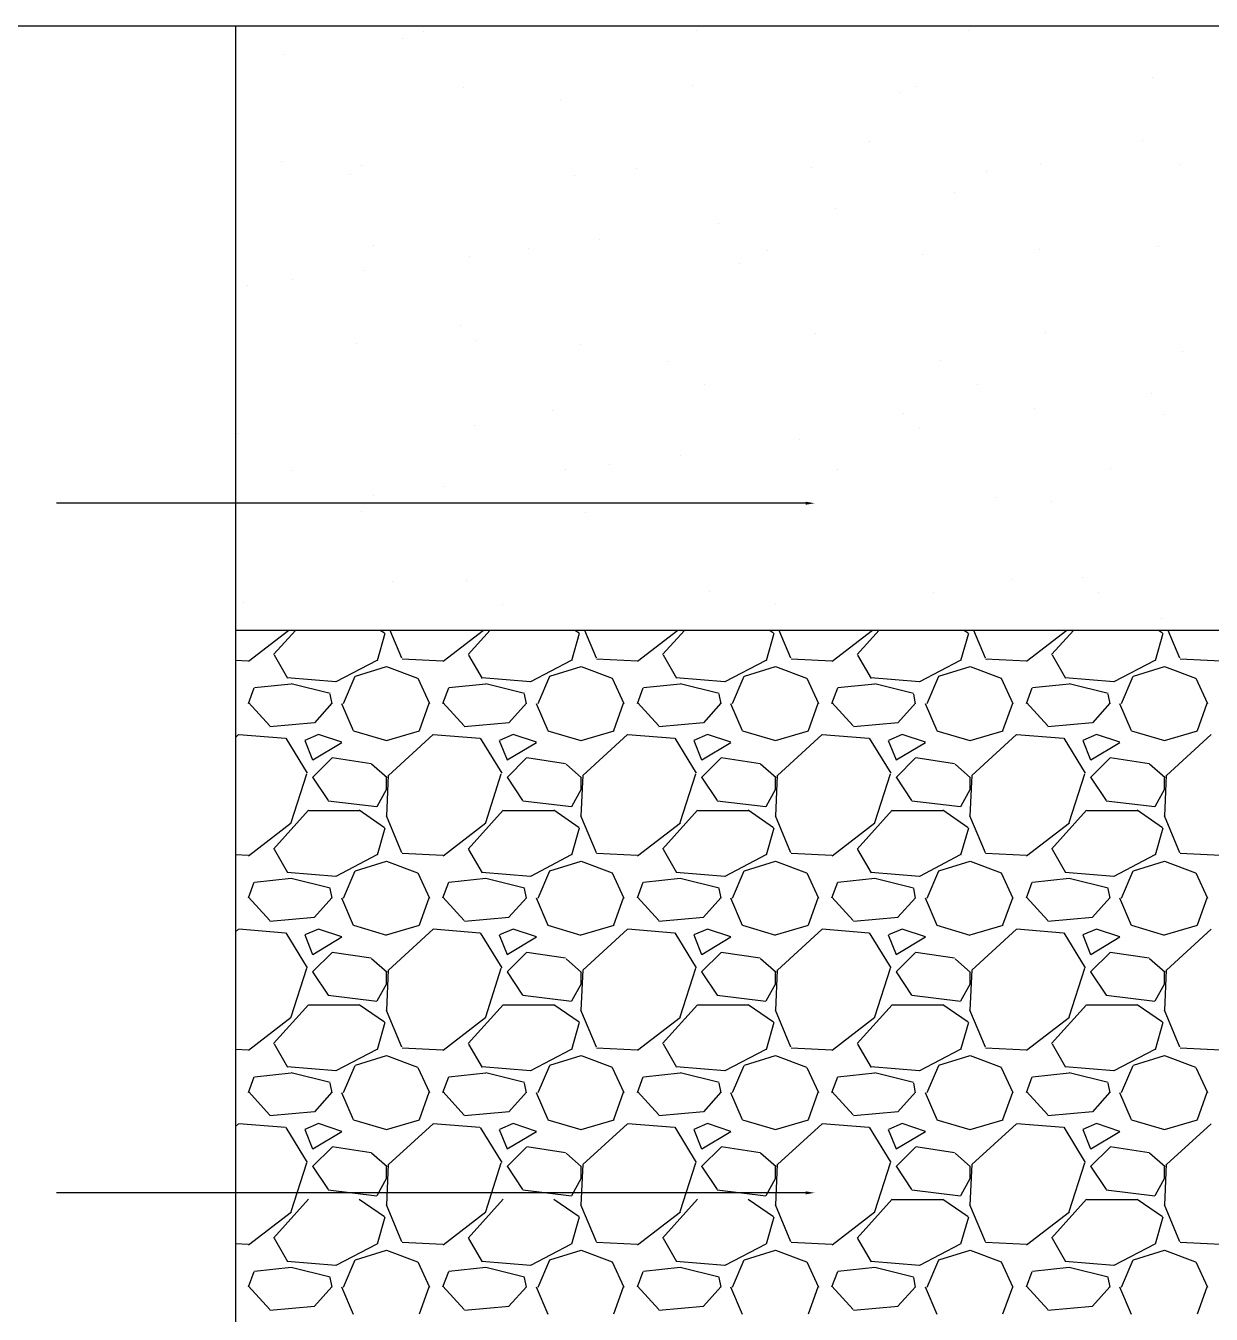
# Model space of a CAD drawing. Header units: metres. Extents: x 0 to 298, y 0 to 162.
# Drawn here: x 124.243 to 126.163, y 51.477 to 53.563 of the extents above; entities that cross this region are included whole.
import ezdxf

# ---------------------------------------------------------------- set-up
doc = ezdxf.new("R2010")
doc.units = ezdxf.units.M
doc.header["$MEASUREMENT"] = 0

msp = doc.modelspace()

# ---------------------------------------------------------------- linework, layer by layer
for p, q in [((121.79638, 53.5635), (131.25214, 53.5635)), ((124.58303, 53.5635), (124.58303, 47.10493)), ((124.88771, 53.55433), (124.88771, 53.55433)), ((125.32919, 53.55513), (125.32919, 53.55513)), ((125.77067, 53.55593), (125.77067, 53.55593)), ((124.85285, 53.5428), (124.85285, 53.5428)), ((124.66029, 53.51745), (124.66029, 53.51745)), ((124.95221, 53.4628), (124.95221, 53.4628)), ((125.32329, 53.46753), (125.32329, 53.46753)), ((125.68594, 53.4658), (125.68594, 53.4658)), ((126.06883, 53.47959), (126.06883, 53.47959)), ((125.10903, 53.44476), (125.10903, 53.44476)), ((125.65852, 53.45617), (125.65852, 53.45617)), ((125.61016, 53.37613), (125.61016, 53.37613)), ((126.05164, 53.37693), (126.05164, 53.37693)), ((124.65673, 53.34428), (124.65673, 53.34428)), ((125.88607, 53.33935), (125.88607, 53.33935)), ((126.11142, 53.33885), (126.11142, 53.33885)), ((124.76944, 53.32256), (124.76944, 53.32256)), ((124.78699, 53.33644), (124.78699, 53.33644)), ((125.13209, 53.32082), (125.13209, 53.32082)), ((125.23236, 53.33175), (125.23236, 53.33175)), ((125.51498, 53.33462), (125.51498, 53.33462)), ((125.79963, 53.32688), (125.79963, 53.32688)), ((125.74675, 53.29343), (125.74675, 53.29343)), ((125.5542, 53.26808), (125.5542, 53.26808)), ((125.36515, 53.24319), (125.36515, 53.24319)), ((125.1726, 53.21784), (125.1726, 53.21784)), ((124.8062, 53.20732), (124.8062, 53.20732)), ((125.05734, 53.20267), (125.05734, 53.20267)), ((125.44368, 53.20014), (125.44368, 53.20014)), ((125.69487, 53.19264), (125.69487, 53.19264)), ((125.88516, 53.20094), (125.88516, 53.20094)), ((126.07776, 53.20643), (126.07776, 53.20643)), ((124.96114, 53.18964), (124.96114, 53.18964)), ((125.39959, 53.17851), (125.39959, 53.17851)), ((124.67574, 53.15243), (124.67574, 53.15243)), ((124.791, 53.16761), (124.791, 53.16761)), ((124.60195, 53.14272), (124.60195, 53.14272)), ((124.9473, 53.07803), (124.9473, 53.07803)), ((125.895, 53.06619), (125.895, 53.06619)), ((124.77837, 53.04941), (124.77837, 53.04941)), ((124.97343, 53.05408), (124.97343, 53.05408)), ((125.14102, 53.04767), (125.14102, 53.04767)), ((125.52293, 53.06549), (125.52293, 53.06549)), ((126.11632, 53.03668), (126.11632, 53.03668)), ((125.28318, 53.02034), (125.28318, 53.02034)), ((125.72466, 53.02114), (125.72466, 53.02114)), ((125.34296, 52.98225), (125.34296, 52.98225)), ((125.78444, 52.98305), (125.78444, 52.98305)), ((126.0665, 52.96848), (126.0665, 52.96848)), ((125.09676, 52.94107), (125.09676, 52.94107)), ((125.87746, 52.94359), (125.87746, 52.94359)), ((125.66403, 52.9362), (125.66403, 52.9362)), ((126.08669, 52.93328), (126.08669, 52.93328)), ((124.58717, 52.90269), (124.58717, 52.90269)), ((124.97007, 52.91649), (124.97007, 52.91649)), ((125.69016, 52.91225), (125.69016, 52.91225)), ((125.49586, 52.89335), (125.49586, 52.89335)), ((125.3033, 52.868), (125.3033, 52.868)), ((124.67522, 52.84354), (124.67522, 52.84354)), ((125.1167, 52.84434), (125.1167, 52.84434)), ((125.18805, 52.85283), (125.18805, 52.85283)), ((125.55818, 52.84514), (125.55818, 52.84514)), ((125.99965, 52.84595), (125.99965, 52.84595)), ((124.9217, 52.81776), (124.9217, 52.81776)), ((124.80645, 52.80259), (124.80645, 52.80259)), ((125.81349, 52.79924), (125.81349, 52.79924)), ((125.5061, 52.79025), (124.29303, 52.79025)), ((124.7873, 52.77625), (124.7873, 52.77625)), ((125.14995, 52.77451), (125.14995, 52.77451)), ((125.90393, 52.79304), (125.90393, 52.79304)), ((125.9546, 52.66994), (125.9546, 52.66994)), ((124.83783, 52.6634), (124.83783, 52.6634)), ((124.9562, 52.66454), (124.9562, 52.66454)), ((125.83915, 52.66614), (125.83915, 52.66614)), ((124.5961, 52.62954), (124.5961, 52.62954)), ((125.35008, 52.64806), (125.35008, 52.64806)), ((125.71273, 52.64633), (125.71273, 52.64633)), ((125.98073, 52.646), (125.98073, 52.646)), ((125.01598, 52.62645), (125.01598, 52.62645)), ((125.45745, 52.62726), (125.45745, 52.62726)), ((126.08196, 52.60346), (126.08196, 52.60346)), ((124.58303, 52.58484), (127.9234, 52.58484)), ((124.60395, 52.53427), (124.66939, 52.58484)), ((124.64455, 52.54508), (124.68033, 52.58484)), ((124.82468, 52.57922), (124.81207, 52.53511)), ((124.81739, 52.58484), (124.82418, 52.58013)), ((124.83281, 52.58484), (124.85182, 52.5397)), ((124.91898, 52.53427), (124.98442, 52.58484)), ((124.95958, 52.54508), (124.99536, 52.58484)), ((125.13971, 52.57922), (125.12711, 52.53511)), ((125.13242, 52.58484), (125.13921, 52.58013)), ((125.14785, 52.58484), (125.16685, 52.5397)), ((125.23402, 52.53426), (125.29946, 52.58484)), ((125.27461, 52.54508), (125.31039, 52.58484)), ((125.45475, 52.57922), (125.44214, 52.53511)), ((125.44746, 52.58484), (125.45425, 52.58014)), ((125.46288, 52.58484), (125.48188, 52.5397)), ((125.54905, 52.53426), (125.6145, 52.58484)), ((125.58964, 52.54508), (125.62543, 52.58484)), ((125.76978, 52.57922), (125.75718, 52.53511)), ((125.76249, 52.58484), (125.76928, 52.58014)), ((125.77791, 52.58484), (125.79692, 52.53971)), ((125.86408, 52.53426), (125.92954, 52.58484)), ((125.90468, 52.54508), (125.94046, 52.58484)), ((126.08481, 52.57921), (126.07221, 52.53511)), ((126.07753, 52.58484), (126.08431, 52.58014)), ((126.09295, 52.58484), (126.11195, 52.53971)), ((124.66778, 52.50656), (124.64573, 52.54437)), ((124.98282, 52.50656), (124.96077, 52.54437)), ((125.29785, 52.50656), (125.2758, 52.54437)), ((125.61289, 52.50656), (125.59084, 52.54436)), ((125.92793, 52.50656), (125.90587, 52.54436)), ((124.58303, 52.53615), (124.60372, 52.53516)), ((124.81152, 52.53559), (124.74537, 52.50094)), ((124.7771, 52.50998), (124.82751, 52.52573)), ((124.82741, 52.52581), (124.87782, 52.50691)), ((124.8526, 52.53831), (124.91875, 52.53516)), ((125.12656, 52.53559), (125.0604, 52.50094)), ((125.09213, 52.50998), (125.14254, 52.52573)), ((125.14244, 52.52581), (125.19285, 52.50691)), ((125.16763, 52.53831), (125.23379, 52.53516)), ((125.44159, 52.53559), (125.37543, 52.50094)), ((125.40717, 52.50998), (125.45757, 52.52573)), ((125.45748, 52.52581), (125.50788, 52.50691)), ((125.48267, 52.53831), (125.54882, 52.53516)), ((125.75662, 52.5356), (125.69046, 52.50094)), ((125.7222, 52.50997), (125.77261, 52.52573)), ((125.77251, 52.52581), (125.82292, 52.50691)), ((125.7977, 52.53831), (125.86386, 52.53516)), ((126.07165, 52.5356), (126.0055, 52.50094)), ((126.03724, 52.50997), (126.08764, 52.52573)), ((126.08754, 52.52581), (126.13795, 52.50691)), ((126.11273, 52.53831), (126.17889, 52.53516)), ((124.74547, 52.50097), (124.66671, 52.50727)), ((124.75778, 52.4658), (124.77668, 52.5099)), ((124.87791, 52.50667), (124.89682, 52.46571)), ((125.06051, 52.50097), (124.98175, 52.50727)), ((125.07281, 52.4658), (125.09171, 52.5099)), ((125.19295, 52.50667), (125.21185, 52.46571)), ((125.37554, 52.50097), (125.29678, 52.50727)), ((125.38784, 52.4658), (125.40675, 52.5099)), ((125.50798, 52.50667), (125.52688, 52.46571)), ((125.69057, 52.50097), (125.61182, 52.50727)), ((125.70288, 52.4658), (125.72178, 52.5099)), ((125.82302, 52.50667), (125.84192, 52.46571)), ((126.00561, 52.50097), (125.92685, 52.50727)), ((126.01791, 52.4658), (126.03681, 52.5099)), ((126.13805, 52.50667), (126.15695, 52.46571)), ((124.6037, 52.46612), (124.61315, 52.49133)), ((124.67319, 52.49733), (124.61333, 52.49103)), ((124.73604, 52.48187), (124.67303, 52.49762)), ((124.91873, 52.46612), (124.92818, 52.49133)), ((124.98822, 52.49733), (124.92836, 52.49103)), ((125.05107, 52.48187), (124.98807, 52.49762)), ((125.23376, 52.46613), (125.24321, 52.49133)), ((125.30325, 52.49733), (125.2434, 52.49103)), ((125.36611, 52.48187), (125.3031, 52.49762)), ((125.5488, 52.46613), (125.55825, 52.49133)), ((125.61829, 52.49733), (125.55843, 52.49103)), ((125.68114, 52.48187), (125.61814, 52.49762)), ((125.86383, 52.46613), (125.87328, 52.49133)), ((125.93332, 52.49733), (125.87347, 52.49103)), ((125.99618, 52.48187), (125.93317, 52.49762)), ((124.63827, 52.4295), (124.60362, 52.46731)), ((124.73905, 52.46632), (124.7107, 52.43482)), ((124.73928, 52.46548), (124.73613, 52.48123)), ((124.75454, 52.46606), (124.77344, 52.42196)), ((124.88072, 52.4223), (124.89647, 52.4664)), ((124.95331, 52.42951), (124.91865, 52.46731)), ((125.05409, 52.46632), (125.02574, 52.43482)), ((125.05432, 52.46548), (125.05117, 52.48123)), ((125.06958, 52.46606), (125.08848, 52.42196)), ((125.19575, 52.4223), (125.2115, 52.4664)), ((125.26834, 52.42951), (125.23369, 52.46731)), ((125.36912, 52.46632), (125.34077, 52.43482)), ((125.36935, 52.46548), (125.3662, 52.48123)), ((125.38461, 52.46606), (125.40351, 52.42196)), ((125.51079, 52.4223), (125.52654, 52.4664)), ((125.58338, 52.42951), (125.54872, 52.46732)), ((125.68415, 52.46632), (125.6558, 52.43482)), ((125.68439, 52.46548), (125.68124, 52.48123)), ((125.69964, 52.46606), (125.71854, 52.42196)), ((125.82582, 52.4223), (125.84157, 52.4664)), ((125.89841, 52.42952), (125.86375, 52.46732)), ((125.99919, 52.46632), (125.97083, 52.43482)), ((125.99942, 52.46547), (125.99627, 52.48123)), ((126.01467, 52.46606), (126.03358, 52.42196)), ((126.14085, 52.4223), (126.1566, 52.46641)), ((124.71088, 52.43439), (124.63842, 52.42809)), ((124.77374, 52.42167), (124.8273, 52.40592)), ((124.82748, 52.40602), (124.88103, 52.42177)), ((125.02591, 52.43439), (124.95345, 52.42809)), ((125.08878, 52.42167), (125.14233, 52.40592)), ((125.14251, 52.40602), (125.19607, 52.42177)), ((125.34095, 52.43439), (125.26849, 52.42809)), ((125.40381, 52.42167), (125.45737, 52.40592)), ((125.45754, 52.40602), (125.5111, 52.42177)), ((125.65598, 52.43439), (125.58352, 52.42809)), ((125.71885, 52.42167), (125.7724, 52.40592)), ((125.77258, 52.40602), (125.82613, 52.42178)), ((125.97101, 52.43439), (125.89856, 52.42809)), ((126.03388, 52.42167), (126.08743, 52.40592)), ((126.08761, 52.40602), (126.14117, 52.42178)), ((124.58789, 52.41544), (124.58303, 52.41099)), ((124.66373, 52.4091), (124.58812, 52.4154)), ((124.69948, 52.35282), (124.66482, 52.40952)), ((124.69494, 52.40605), (124.70754, 52.37454)), ((124.71725, 52.41564), (124.6952, 52.40619)), ((124.70789, 52.37461), (124.75514, 52.40297)), ((124.75515, 52.40302), (124.71735, 52.41562)), ((124.90292, 52.41544), (124.83047, 52.34928)), ((124.97876, 52.4091), (124.90316, 52.4154)), ((125.01452, 52.35282), (124.97986, 52.40952)), ((125.00998, 52.40605), (125.02258, 52.37454)), ((125.03228, 52.41564), (125.01023, 52.40619)), ((125.02292, 52.37461), (125.07018, 52.40297)), ((125.07018, 52.40302), (125.03238, 52.41562)), ((125.21796, 52.41544), (125.1455, 52.34928)), ((125.2938, 52.4091), (125.21819, 52.4154)), ((125.32955, 52.35282), (125.2949, 52.40952)), ((125.32501, 52.40605), (125.33761, 52.37454)), ((125.34732, 52.41564), (125.32527, 52.40619)), ((125.33796, 52.37461), (125.38521, 52.40297)), ((125.38522, 52.40302), (125.34741, 52.41562)), ((125.53299, 52.41544), (125.46053, 52.34928)), ((125.60883, 52.4091), (125.53322, 52.4154)), ((125.64459, 52.35282), (125.60993, 52.40952)), ((125.64004, 52.40605), (125.65264, 52.37454)), ((125.66235, 52.41564), (125.6403, 52.40619)), ((125.65299, 52.37461), (125.70025, 52.40297)), ((125.70025, 52.40302), (125.66245, 52.41562)), ((125.84802, 52.41544), (125.77557, 52.34928)), ((125.92387, 52.4091), (125.84826, 52.4154)), ((125.95962, 52.35282), (125.92497, 52.40952)), ((125.95508, 52.40605), (125.96768, 52.37454)), ((125.97739, 52.41564), (125.95533, 52.40619)), ((125.96802, 52.37461), (126.01528, 52.40297)), ((126.01529, 52.40302), (125.97748, 52.41562)), ((126.16306, 52.41544), (126.0906, 52.34928)), ((124.73923, 52.37763), (124.70773, 52.34613)), ((124.80251, 52.36832), (124.73951, 52.37777)), ((125.05427, 52.37763), (125.02276, 52.34613)), ((125.11755, 52.36832), (125.05454, 52.37777)), ((125.3693, 52.37763), (125.3378, 52.34613)), ((125.43258, 52.36832), (125.36957, 52.37777)), ((125.68434, 52.37763), (125.65283, 52.34613)), ((125.74762, 52.36832), (125.68461, 52.37777)), ((125.99937, 52.37763), (125.96787, 52.34613)), ((126.06265, 52.36832), (125.99964, 52.37777)), ((124.82836, 52.34537), (124.80316, 52.36743)), ((125.14339, 52.34537), (125.11819, 52.36742)), ((125.45843, 52.34537), (125.43323, 52.36742)), ((125.77347, 52.34537), (125.74826, 52.36742)), ((126.0885, 52.34537), (126.0633, 52.36742)), ((124.67314, 52.27337), (124.69834, 52.35212)), ((124.70764, 52.34639), (124.73284, 52.30859)), ((124.83028, 52.34974), (124.82713, 52.28359)), ((124.82749, 52.32731), (124.82749, 52.34621)), ((124.98817, 52.27336), (125.01337, 52.35212)), ((125.02267, 52.34639), (125.04788, 52.30859)), ((125.14531, 52.34975), (125.14216, 52.28359)), ((125.14253, 52.32731), (125.14253, 52.34621)), ((125.3032, 52.27336), (125.32841, 52.35212)), ((125.33771, 52.34639), (125.36291, 52.30859)), ((125.46034, 52.34975), (125.45719, 52.28359)), ((125.45756, 52.32731), (125.45756, 52.34621)), ((125.61824, 52.27336), (125.64344, 52.35212)), ((125.65274, 52.34639), (125.67794, 52.30859)), ((125.77537, 52.34975), (125.77222, 52.28359)), ((125.77259, 52.32731), (125.77259, 52.34621)), ((125.93327, 52.27336), (125.95847, 52.35212)), ((125.96778, 52.34639), (125.99298, 52.30859)), ((126.09041, 52.34975), (126.08726, 52.28359)), ((126.08763, 52.32731), (126.08763, 52.34621)), ((124.8123, 52.29915), (124.82805, 52.3275)), ((125.12734, 52.29915), (125.14309, 52.3275)), ((125.44237, 52.29915), (125.45813, 52.32751)), ((125.75741, 52.29915), (125.77316, 52.32751)), ((126.07245, 52.29915), (126.0882, 52.32751)), ((124.73303, 52.30827), (124.81179, 52.29882)), ((124.78323, 52.29345), (124.82418, 52.2651)), ((125.04807, 52.30827), (125.12683, 52.29882)), ((125.09826, 52.29345), (125.13921, 52.2651)), ((125.3631, 52.30827), (125.44186, 52.29882)), ((125.41329, 52.29345), (125.45425, 52.2651)), ((125.67814, 52.30827), (125.75689, 52.29882)), ((125.72833, 52.29345), (125.76928, 52.2651)), ((125.99317, 52.30827), (126.07193, 52.29882)), ((126.04336, 52.29345), (126.08431, 52.2651)), ((124.60395, 52.21923), (124.67325, 52.27279)), ((124.64454, 52.23004), (124.70125, 52.29305)), ((124.70148, 52.29265), (124.78339, 52.29265)), ((124.82662, 52.28452), (124.85182, 52.22466)), ((124.91898, 52.21923), (124.98829, 52.27278)), ((124.95958, 52.23004), (125.01628, 52.29305)), ((125.01651, 52.29265), (125.09842, 52.29265)), ((125.14165, 52.28452), (125.16685, 52.22467)), ((125.23402, 52.21923), (125.30332, 52.27278)), ((125.27461, 52.23005), (125.33132, 52.29305)), ((125.33155, 52.29265), (125.41346, 52.29265)), ((125.45668, 52.28453), (125.48188, 52.22467)), ((125.54905, 52.21922), (125.61836, 52.27278)), ((125.58964, 52.23005), (125.64635, 52.29305)), ((125.64658, 52.29265), (125.72849, 52.29265)), ((125.77171, 52.28453), (125.79692, 52.22467)), ((125.86408, 52.21922), (125.93339, 52.27277)), ((125.90468, 52.23005), (125.96138, 52.29305)), ((125.96161, 52.29265), (126.04352, 52.29265)), ((126.08675, 52.28453), (126.11195, 52.22468)), ((124.82468, 52.26418), (124.81207, 52.22008)), ((125.13971, 52.26418), (125.12711, 52.22008)), ((125.45475, 52.26418), (125.44214, 52.22008)), ((125.76978, 52.26418), (125.75718, 52.22008)), ((126.08481, 52.26418), (126.07221, 52.22008)), ((124.58303, 52.22111), (124.60372, 52.22013)), ((124.66778, 52.19153), (124.64573, 52.22933)), ((124.81152, 52.22056), (124.74536, 52.18591)), ((124.7771, 52.19494), (124.82751, 52.21069)), ((124.82741, 52.21078), (124.87782, 52.19187)), ((124.8526, 52.22328), (124.91876, 52.22013)), ((124.98282, 52.19153), (124.96076, 52.22933)), ((125.12655, 52.22056), (125.0604, 52.18591)), ((125.09213, 52.19494), (125.14254, 52.21069)), ((125.14244, 52.21078), (125.19285, 52.19187)), ((125.16763, 52.22328), (125.23379, 52.22013)), ((125.29785, 52.19153), (125.2758, 52.22933)), ((125.44159, 52.22056), (125.37543, 52.18591)), ((125.40717, 52.19494), (125.45757, 52.21069)), ((125.45748, 52.21078), (125.50788, 52.19187)), ((125.48267, 52.22328), (125.54882, 52.22013)), ((125.61289, 52.19153), (125.59084, 52.22933)), ((125.75662, 52.22056), (125.69046, 52.18591)), ((125.7222, 52.19494), (125.77261, 52.21069)), ((125.77251, 52.21078), (125.82292, 52.19187)), ((125.7977, 52.22328), (125.86386, 52.22013)), ((125.92792, 52.19153), (125.90587, 52.22933)), ((126.07165, 52.22057), (126.0055, 52.18591)), ((126.03724, 52.19494), (126.08764, 52.21069)), ((126.08755, 52.21078), (126.13795, 52.19187)), ((126.11273, 52.22328), (126.17889, 52.22013)), ((124.74547, 52.18593), (124.66672, 52.19223)), ((124.75778, 52.15077), (124.77668, 52.19487)), ((124.87791, 52.19164), (124.89682, 52.15068)), ((125.06051, 52.18593), (124.98175, 52.19223)), ((125.07281, 52.15077), (125.09171, 52.19487)), ((125.19295, 52.19163), (125.21185, 52.15068)), ((125.37554, 52.18593), (125.29678, 52.19223)), ((125.38784, 52.15077), (125.40675, 52.19487)), ((125.50798, 52.19163), (125.52688, 52.15068)), ((125.69058, 52.18593), (125.61182, 52.19223)), ((125.70288, 52.15076), (125.72178, 52.19487)), ((125.82302, 52.19163), (125.84192, 52.15068)), ((126.00561, 52.18593), (125.92685, 52.19223)), ((126.01791, 52.15076), (126.03681, 52.19487)), ((126.13805, 52.19163), (126.15695, 52.15068)), ((124.6037, 52.15109), (124.61315, 52.17629)), ((124.67319, 52.1823), (124.61333, 52.176)), ((124.73604, 52.16684), (124.67304, 52.18259)), ((124.91873, 52.15109), (124.92818, 52.17629)), ((124.98822, 52.1823), (124.92836, 52.176)), ((125.05108, 52.16684), (124.98807, 52.18259)), ((125.23376, 52.15109), (125.24322, 52.17629)), ((125.30325, 52.1823), (125.2434, 52.176)), ((125.36611, 52.16684), (125.3031, 52.18259)), ((125.5488, 52.15109), (125.55825, 52.17629)), ((125.61829, 52.1823), (125.55843, 52.176)), ((125.68114, 52.16684), (125.61814, 52.18259)), ((125.86383, 52.15109), (125.87328, 52.1763)), ((125.93332, 52.1823), (125.87346, 52.176)), ((125.99618, 52.16684), (125.93317, 52.18259)), ((124.63828, 52.11447), (124.60362, 52.15227)), ((124.73905, 52.15129), (124.7107, 52.11978)), ((124.73928, 52.15044), (124.73613, 52.1662)), ((124.75454, 52.15103), (124.77345, 52.10692)), ((124.88072, 52.10726), (124.89647, 52.15137)), ((124.95331, 52.11447), (124.91865, 52.15228)), ((125.05409, 52.15129), (125.02573, 52.11978)), ((125.05432, 52.15044), (125.05117, 52.1662)), ((125.06958, 52.15103), (125.08848, 52.10693)), ((125.19575, 52.10726), (125.2115, 52.15137)), ((125.26834, 52.11447), (125.23369, 52.15228)), ((125.36912, 52.15129), (125.34077, 52.11978)), ((125.36935, 52.15044), (125.3662, 52.16619)), ((125.38461, 52.15103), (125.40351, 52.10693)), ((125.51079, 52.10726), (125.52654, 52.15137)), ((125.58338, 52.11448), (125.54872, 52.15228)), ((125.68415, 52.15129), (125.6558, 52.11979)), ((125.68439, 52.15044), (125.68124, 52.16619)), ((125.69964, 52.15103), (125.71854, 52.10693)), ((125.82582, 52.10727), (125.84157, 52.15137)), ((125.89841, 52.11448), (125.86376, 52.15228)), ((125.99919, 52.15129), (125.97083, 52.11979)), ((125.99942, 52.15044), (125.99627, 52.16619)), ((126.01467, 52.15103), (126.03358, 52.10693)), ((126.14085, 52.10727), (126.1566, 52.15137)), ((124.71088, 52.11935), (124.63842, 52.11305)), ((124.77375, 52.10664), (124.8273, 52.09089)), ((124.82747, 52.09099), (124.88103, 52.10674)), ((125.02591, 52.11935), (124.95346, 52.11305)), ((125.08878, 52.10664), (125.14233, 52.09089)), ((125.14251, 52.09099), (125.19606, 52.10674)), ((125.34095, 52.11935), (125.26849, 52.11305)), ((125.40381, 52.10664), (125.45737, 52.09089)), ((125.45754, 52.09099), (125.5111, 52.10674)), ((125.65598, 52.11935), (125.58352, 52.11305)), ((125.71885, 52.10664), (125.7724, 52.09089)), ((125.77258, 52.09099), (125.82613, 52.10674)), ((125.97102, 52.11935), (125.89856, 52.11305)), ((126.03388, 52.10664), (126.08744, 52.09089)), ((126.08761, 52.09099), (126.14116, 52.10674)), ((124.58789, 52.1004), (124.58303, 52.09596)), ((124.66373, 52.09407), (124.58812, 52.10037)), ((124.69948, 52.03778), (124.66482, 52.09449)), ((124.69494, 52.09101), (124.70754, 52.05951)), ((124.71725, 52.10061), (124.6952, 52.09115)), ((124.70789, 52.05958), (124.75514, 52.08793)), ((124.75515, 52.08799), (124.71735, 52.10059)), ((124.90292, 52.1004), (124.83047, 52.03425)), ((124.97876, 52.09407), (124.90316, 52.10037)), ((125.01451, 52.03778), (124.97986, 52.09449)), ((125.00998, 52.09101), (125.02258, 52.05951)), ((125.03228, 52.10061), (125.01023, 52.09115)), ((125.02292, 52.05958), (125.07018, 52.08793)), ((125.07018, 52.08799), (125.03238, 52.10059)), ((125.21796, 52.1004), (125.1455, 52.03425)), ((125.2938, 52.09407), (125.21819, 52.10037)), ((125.32955, 52.03778), (125.2949, 52.09449)), ((125.32501, 52.09101), (125.33761, 52.05951)), ((125.34732, 52.10061), (125.32527, 52.09116)), ((125.33796, 52.05958), (125.38521, 52.08793)), ((125.38522, 52.08799), (125.34741, 52.10059)), ((125.53299, 52.1004), (125.46053, 52.03425)), ((125.60883, 52.09407), (125.53322, 52.10037)), ((125.64459, 52.03778), (125.60993, 52.09449)), ((125.64004, 52.09101), (125.65264, 52.05951)), ((125.66235, 52.10061), (125.6403, 52.09116)), ((125.65299, 52.05958), (125.70025, 52.08793)), ((125.70025, 52.08799), (125.66245, 52.10059)), ((125.84802, 52.1004), (125.77557, 52.03424)), ((125.92387, 52.09407), (125.84826, 52.10037)), ((125.95962, 52.03778), (125.92497, 52.09449)), ((125.95508, 52.09101), (125.96768, 52.05951)), ((125.97739, 52.10061), (125.95533, 52.09116)), ((125.96803, 52.05958), (126.01528, 52.08793)), ((126.01529, 52.08799), (125.97748, 52.10059)), ((126.16306, 52.1004), (126.0906, 52.03424)), ((124.73923, 52.0626), (124.70773, 52.0311)), ((124.80251, 52.05328), (124.7395, 52.06273)), ((124.82836, 52.03034), (124.80315, 52.05239)), ((125.05427, 52.0626), (125.02276, 52.0311)), ((125.11755, 52.05328), (125.05454, 52.06273)), ((125.14339, 52.03034), (125.11819, 52.05239)), ((125.3693, 52.0626), (125.3378, 52.0311)), ((125.43258, 52.05328), (125.36957, 52.06273)), ((125.45843, 52.03034), (125.43323, 52.05239)), ((125.68434, 52.0626), (125.65283, 52.0311)), ((125.74761, 52.05328), (125.68461, 52.06273)), ((125.77346, 52.03034), (125.74826, 52.05239)), ((125.99937, 52.0626), (125.96787, 52.0311)), ((126.06265, 52.05328), (125.99964, 52.06273)), ((126.0885, 52.03034), (126.0633, 52.05239)), ((124.67314, 51.95833), (124.69834, 52.03709)), ((124.70764, 52.03136), (124.73284, 51.99355)), ((124.83028, 52.03471), (124.82713, 51.96855)), ((124.82749, 52.01227), (124.82749, 52.03118)), ((124.98817, 51.95833), (125.01337, 52.03709)), ((125.02268, 52.03136), (125.04788, 51.99355)), ((125.14531, 52.03471), (125.14216, 51.96855)), ((125.14253, 52.01227), (125.14253, 52.03118)), ((125.3032, 51.95833), (125.32841, 52.03709)), ((125.33771, 52.03136), (125.36291, 51.99355)), ((125.46034, 52.03471), (125.45719, 51.96856)), ((125.45756, 52.01227), (125.45756, 52.03118)), ((125.61824, 51.95833), (125.64344, 52.03709)), ((125.65274, 52.03136), (125.67794, 51.99355)), ((125.77537, 52.03471), (125.77222, 51.96856)), ((125.77259, 52.01227), (125.77259, 52.03118)), ((125.93327, 51.95833), (125.95847, 52.03709)), ((125.96778, 52.03136), (125.99298, 51.99355)), ((126.09041, 52.03472), (126.08726, 51.96856)), ((126.08763, 52.01227), (126.08763, 52.03118)), ((124.8123, 51.98412), (124.82806, 52.01247)), ((125.12734, 51.98412), (125.14309, 52.01247)), ((125.44238, 51.98412), (125.45813, 52.01247)), ((125.75741, 51.98412), (125.77316, 52.01247)), ((126.07245, 51.98412), (126.0882, 52.01247)), ((124.73303, 51.99324), (124.81179, 51.98379)), ((125.04807, 51.99324), (125.12683, 51.98379)), ((125.3631, 51.99324), (125.44186, 51.98379)), ((125.67814, 51.99324), (125.75689, 51.98379)), ((125.99317, 51.99324), (126.07193, 51.98379)), ((124.64454, 51.91501), (124.70125, 51.97802)), ((124.70148, 51.97762), (124.78339, 51.97762)), ((124.78323, 51.97841), (124.82418, 51.95006)), ((124.82662, 51.96948), (124.85182, 51.90963)), ((124.95958, 51.91501), (125.01628, 51.97802)), ((125.01651, 51.97762), (125.09842, 51.97762)), ((125.09826, 51.97841), (125.13921, 51.95006)), ((125.14165, 51.96949), (125.16685, 51.90963)), ((125.27461, 51.91501), (125.33132, 51.97802)), ((125.33155, 51.97762), (125.41346, 51.97762)), ((125.41329, 51.97842), (125.45425, 51.95006)), ((125.45668, 51.96949), (125.48189, 51.90963)), ((125.58964, 51.91501), (125.64635, 51.97802)), ((125.64658, 51.97762), (125.72849, 51.97762)), ((125.72833, 51.97842), (125.76928, 51.95006)), ((125.77171, 51.96949), (125.79692, 51.90964)), ((125.90468, 51.91502), (125.96138, 51.97802)), ((125.96161, 51.97762), (126.04352, 51.97762)), ((126.04336, 51.97842), (126.08431, 51.95007)), ((126.08675, 51.9695), (126.11195, 51.90964)), ((124.60395, 51.90419), (124.67325, 51.95775)), ((124.82468, 51.94915), (124.81207, 51.90504)), ((124.91898, 51.90419), (124.98829, 51.95775)), ((125.13971, 51.94915), (125.12711, 51.90504)), ((125.23402, 51.90419), (125.30332, 51.95774)), ((125.45475, 51.94915), (125.44214, 51.90504)), ((125.54905, 51.90418), (125.61836, 51.95774)), ((125.76978, 51.94915), (125.75718, 51.90504)), ((125.86408, 51.90418), (125.93339, 51.95774)), ((126.08482, 51.94915), (126.07221, 51.90504)), ((124.58303, 51.90608), (124.60372, 51.9051)), ((124.66778, 51.8765), (124.64573, 51.9143)), ((124.81152, 51.90553), (124.74536, 51.87087)), ((124.8526, 51.90825), (124.91876, 51.9051)), ((124.98281, 51.87649), (124.96076, 51.9143)), ((125.12655, 51.90553), (125.0604, 51.87088)), ((125.16763, 51.90825), (125.23379, 51.9051)), ((125.29785, 51.87649), (125.2758, 51.9143)), ((125.44159, 51.90553), (125.37543, 51.87088)), ((125.48267, 51.90825), (125.54882, 51.9051)), ((125.61289, 51.87649), (125.59083, 51.9143)), ((125.75662, 51.90553), (125.69046, 51.87088)), ((125.7977, 51.90825), (125.86386, 51.9051)), ((125.92792, 51.87649), (125.90587, 51.9143)), ((126.07165, 51.90553), (126.00549, 51.87088)), ((126.11274, 51.90825), (126.17889, 51.9051)), ((124.74548, 51.87089), (124.66672, 51.87719)), ((124.75778, 51.83573), (124.77668, 51.87984)), ((124.7771, 51.87991), (124.82751, 51.89566)), ((124.82741, 51.89574), (124.87782, 51.87684)), ((124.87791, 51.8766), (124.89682, 51.83565)), ((125.06051, 51.87089), (124.98175, 51.87719)), ((125.07281, 51.83573), (125.09171, 51.87984)), ((125.09213, 51.87991), (125.14254, 51.89566)), ((125.14244, 51.89574), (125.19285, 51.87684)), ((125.19295, 51.8766), (125.21185, 51.83565)), ((125.37554, 51.87089), (125.29678, 51.87719)), ((125.38784, 51.83573), (125.40675, 51.87984)), ((125.40717, 51.87991), (125.45757, 51.89566)), ((125.45748, 51.89574), (125.50788, 51.87684)), ((125.50798, 51.8766), (125.52688, 51.83565)), ((125.69058, 51.87089), (125.61182, 51.87719)), ((125.70288, 51.83573), (125.72178, 51.87984)), ((125.7222, 51.87991), (125.77261, 51.89566)), ((125.77251, 51.89574), (125.82292, 51.87684)), ((125.82302, 51.8766), (125.84192, 51.83565)), ((126.00561, 51.87089), (125.92685, 51.87719)), ((126.01791, 51.83573), (126.03681, 51.87984)), ((126.03724, 51.87991), (126.08764, 51.89566)), ((126.08755, 51.89574), (126.13795, 51.87684)), ((126.13805, 51.8766), (126.15695, 51.83565)), ((124.6037, 51.83606), (124.61315, 51.86126)), ((124.67318, 51.86727), (124.61333, 51.86096)), ((124.73604, 51.8518), (124.67304, 51.86755)), ((124.91873, 51.83606), (124.92818, 51.86126)), ((124.98822, 51.86727), (124.92836, 51.86096)), ((125.05108, 51.8518), (124.98807, 51.86755)), ((125.23376, 51.83606), (125.24322, 51.86126)), ((125.30325, 51.86727), (125.24339, 51.86097)), ((125.36611, 51.8518), (125.3031, 51.86755)), ((125.5488, 51.83606), (125.55825, 51.86126)), ((125.61828, 51.86727), (125.55843, 51.86097)), ((125.68114, 51.8518), (125.61814, 51.86755)), ((125.86383, 51.83606), (125.87328, 51.86126)), ((125.93332, 51.86727), (125.87346, 51.86097)), ((125.99618, 51.8518), (125.93317, 51.86755)), ((124.63828, 51.79943), (124.60362, 51.83724)), ((124.73905, 51.83625), (124.7107, 51.80475)), ((124.73928, 51.83541), (124.73613, 51.85116)), ((124.75454, 51.836), (124.77345, 51.79189)), ((124.88072, 51.79223), (124.89647, 51.83633)), ((124.95331, 51.79943), (124.91866, 51.83724)), ((125.05409, 51.83625), (125.02573, 51.80475)), ((125.05432, 51.83541), (125.05117, 51.85116)), ((125.06958, 51.836), (125.08848, 51.79189)), ((125.19575, 51.79223), (125.2115, 51.83633)), ((125.26834, 51.79944), (125.23369, 51.83724)), ((125.36912, 51.83626), (125.34077, 51.80475)), ((125.36935, 51.83541), (125.3662, 51.85116)), ((125.38461, 51.836), (125.40351, 51.79189)), ((125.51079, 51.79223), (125.52654, 51.83634)), ((125.58338, 51.79944), (125.54872, 51.83724)), ((125.68415, 51.83626), (125.6558, 51.80475)), ((125.68439, 51.83541), (125.68124, 51.85116)), ((125.69964, 51.836), (125.71854, 51.79189)), ((125.82582, 51.79223), (125.84157, 51.83634)), ((125.89841, 51.79944), (125.86376, 51.83725)), ((125.99919, 51.83626), (125.97083, 51.80475)), ((125.99942, 51.83541), (125.99627, 51.85116)), ((126.01467, 51.836), (126.03358, 51.79189)), ((126.14085, 51.79223), (126.1566, 51.83634)), ((124.71088, 51.80432), (124.63842, 51.79802)), ((125.02592, 51.80432), (124.95346, 51.79802)), ((125.34095, 51.80432), (125.26849, 51.79802)), ((125.65598, 51.80432), (125.58353, 51.79802)), ((125.97102, 51.80432), (125.89856, 51.79802)), ((124.58789, 51.78537), (124.58303, 51.78093)), ((124.66373, 51.77903), (124.58812, 51.78533)), ((124.69948, 51.72275), (124.66482, 51.77945)), ((124.69494, 51.77598), (124.70754, 51.74448)), ((124.71725, 51.78557), (124.6952, 51.77612)), ((124.70789, 51.74455), (124.75514, 51.7729)), ((124.75515, 51.77295), (124.71735, 51.78556)), ((124.77375, 51.79161), (124.8273, 51.77585)), ((124.82747, 51.77596), (124.88103, 51.79171)), ((124.90292, 51.78537), (124.83046, 51.71921)), ((124.97876, 51.77903), (124.90315, 51.78533)), ((125.01451, 51.72275), (124.97986, 51.77945)), ((125.00998, 51.77598), (125.02258, 51.74448)), ((125.03228, 51.78557), (125.01023, 51.77612)), ((125.02292, 51.74455), (125.07018, 51.7729)), ((125.07018, 51.77295), (125.03238, 51.78556)), ((125.08878, 51.79161), (125.14234, 51.77585)), ((125.14251, 51.77596), (125.19606, 51.79171)), ((125.21796, 51.78537), (125.1455, 51.71921)), ((125.2938, 51.77903), (125.21819, 51.78533)), ((125.32955, 51.72275), (125.29489, 51.77946)), ((125.32501, 51.77598), (125.33761, 51.74448)), ((125.34732, 51.78557), (125.32527, 51.77612)), ((125.33796, 51.74455), (125.38521, 51.7729)), ((125.38522, 51.77295), (125.34741, 51.78556)), ((125.40381, 51.79161), (125.45737, 51.77585)), ((125.45754, 51.77596), (125.5111, 51.79171)), ((125.53299, 51.78537), (125.46053, 51.71921)), ((125.60883, 51.77903), (125.53322, 51.78533)), ((125.64459, 51.72275), (125.60993, 51.77946)), ((125.64004, 51.77598), (125.65264, 51.74448)), ((125.66235, 51.78557), (125.6403, 51.77612)), ((125.65299, 51.74455), (125.70025, 51.7729)), ((125.70025, 51.77295), (125.66245, 51.78556)), ((125.71885, 51.79161), (125.7724, 51.77585)), ((125.77257, 51.77596), (125.82613, 51.79171)), ((125.84802, 51.78537), (125.77556, 51.71921)), ((125.92386, 51.77903), (125.84826, 51.78533)), ((125.95962, 51.72275), (125.92497, 51.77946)), ((125.95508, 51.77598), (125.96768, 51.74448)), ((125.97739, 51.78557), (125.95533, 51.77612)), ((125.96803, 51.74455), (126.01528, 51.7729)), ((126.01529, 51.77296), (125.97748, 51.78556)), ((126.03388, 51.79161), (126.08744, 51.77585)), ((126.08761, 51.77596), (126.14116, 51.79171)), ((126.16306, 51.78537), (126.0906, 51.71921)), ((124.73923, 51.74757), (124.70773, 51.71606)), ((124.80251, 51.73825), (124.7395, 51.7477)), ((124.82836, 51.71531), (124.80315, 51.73736)), ((125.05427, 51.74757), (125.02276, 51.71606)), ((125.11754, 51.73825), (125.05454, 51.7477)), ((125.14339, 51.71531), (125.11819, 51.73736)), ((125.3693, 51.74757), (125.3378, 51.71606)), ((125.43258, 51.73825), (125.36957, 51.7477)), ((125.45843, 51.71531), (125.43322, 51.73736)), ((125.68434, 51.74757), (125.65283, 51.71606)), ((125.74761, 51.73825), (125.68461, 51.7477)), ((125.77346, 51.71531), (125.74826, 51.73736)), ((125.99937, 51.74757), (125.96787, 51.71606)), ((126.06265, 51.73825), (125.99964, 51.7477)), ((126.0885, 51.7153), (126.0633, 51.73736)), ((124.67313, 51.6433), (124.69834, 51.72206)), ((124.70764, 51.71632), (124.73284, 51.67852)), ((124.83028, 51.71968), (124.82713, 51.65352)), ((124.82749, 51.69724), (124.82749, 51.71614)), ((124.98817, 51.6433), (125.01337, 51.72206)), ((125.02268, 51.71632), (125.04788, 51.67852)), ((125.14531, 51.71968), (125.14216, 51.65352)), ((125.14253, 51.69724), (125.14253, 51.71614)), ((125.3032, 51.6433), (125.32841, 51.72205)), ((125.33771, 51.71632), (125.36291, 51.67852)), ((125.46034, 51.71968), (125.45719, 51.65352)), ((125.45756, 51.69724), (125.45756, 51.71614)), ((125.61824, 51.64329), (125.64344, 51.72205)), ((125.65274, 51.71632), (125.67795, 51.67852)), ((125.77537, 51.71968), (125.77222, 51.65352)), ((125.77259, 51.69724), (125.77259, 51.71614)), ((125.93327, 51.64329), (125.95847, 51.72205)), ((125.96778, 51.71632), (125.99298, 51.67852)), ((126.09041, 51.71968), (126.08726, 51.65352)), ((126.08763, 51.69724), (126.08763, 51.71614)), ((124.8123, 51.66908), (124.82806, 51.69744)), ((125.12734, 51.66908), (125.14309, 51.69744)), ((125.44238, 51.66909), (125.45813, 51.69744)), ((125.75741, 51.66909), (125.77316, 51.69744)), ((126.07245, 51.66909), (126.0882, 51.69744)), ((125.5061, 51.67339), (124.29303, 51.67339)), ((124.73303, 51.67821), (124.81179, 51.66875)), ((125.04807, 51.6782), (125.12683, 51.66875)), ((125.3631, 51.6782), (125.44186, 51.66875)), ((125.67813, 51.6782), (125.75689, 51.66875)), ((125.99317, 51.6782), (126.07193, 51.66875)), ((124.64454, 51.59998), (124.70125, 51.66298)), ((124.78323, 51.66338), (124.82418, 51.63502)), ((124.82662, 51.65445), (124.85182, 51.59459)), ((124.95958, 51.59998), (125.01628, 51.66299)), ((125.09826, 51.66338), (125.13921, 51.63502)), ((125.14165, 51.65445), (125.16686, 51.5946)), ((125.27461, 51.59998), (125.33132, 51.66299)), ((125.41329, 51.66338), (125.45425, 51.63503)), ((125.45668, 51.65446), (125.48189, 51.5946)), ((125.58964, 51.59998), (125.64635, 51.66299)), ((125.64658, 51.66259), (125.72849, 51.66259)), ((125.72833, 51.66338), (125.76928, 51.63503)), ((125.77172, 51.65446), (125.79692, 51.5946)), ((125.90468, 51.59998), (125.96138, 51.66299)), ((125.96161, 51.66259), (126.04352, 51.66259)), ((126.04336, 51.66338), (126.08431, 51.63503)), ((126.08675, 51.65446), (126.11195, 51.59461)), ((124.60395, 51.58916), (124.67326, 51.64271)), ((124.82468, 51.63411), (124.81207, 51.59001)), ((124.91898, 51.58915), (124.98829, 51.64271)), ((125.13971, 51.63411), (125.12711, 51.59001)), ((125.23402, 51.58915), (125.30332, 51.64271)), ((125.45475, 51.63411), (125.44214, 51.59001)), ((125.54905, 51.58915), (125.61836, 51.6427)), ((125.76978, 51.63411), (125.75718, 51.59001)), ((125.86408, 51.58914), (125.93339, 51.6427)), ((126.08482, 51.63411), (126.07221, 51.59001)), ((124.58303, 51.59105), (124.60372, 51.59006)), ((124.66778, 51.56146), (124.64572, 51.59927)), ((124.81152, 51.5905), (124.74536, 51.55584)), ((124.8526, 51.59321), (124.91876, 51.59006)), ((124.98281, 51.56146), (124.96076, 51.59927)), ((125.12655, 51.5905), (125.06039, 51.55584)), ((125.16763, 51.59321), (125.23379, 51.59006)), ((125.29785, 51.56146), (125.2758, 51.59926)), ((125.44158, 51.5905), (125.37543, 51.55585)), ((125.48267, 51.59321), (125.54883, 51.59006)), ((125.61289, 51.56146), (125.59083, 51.59926)), ((125.75662, 51.5905), (125.69046, 51.55585)), ((125.7977, 51.59321), (125.86386, 51.59006)), ((125.92792, 51.56146), (125.90587, 51.59926)), ((126.07165, 51.5905), (126.00549, 51.55585)), ((126.11274, 51.59321), (126.17889, 51.59006)), ((124.75778, 51.5207), (124.77668, 51.5648)), ((124.7771, 51.56487), (124.82751, 51.58063)), ((124.82741, 51.58071), (124.87782, 51.56181)), ((125.07281, 51.5207), (125.09171, 51.5648)), ((125.09213, 51.56487), (125.14254, 51.58063)), ((125.14245, 51.58071), (125.19285, 51.56181)), ((125.38784, 51.5207), (125.40674, 51.5648)), ((125.40717, 51.56487), (125.45757, 51.58063)), ((125.45748, 51.58071), (125.50788, 51.56181)), ((125.70288, 51.5207), (125.72178, 51.5648)), ((125.7222, 51.56487), (125.77261, 51.58062)), ((125.77251, 51.58071), (125.82292, 51.56181)), ((126.01791, 51.5207), (126.03681, 51.5648)), ((126.03724, 51.56487), (126.08764, 51.58062)), ((126.08755, 51.58071), (126.13795, 51.56181)), ((124.6037, 51.52102), (124.61315, 51.54623)), ((124.67318, 51.55223), (124.61333, 51.54593)), ((124.74548, 51.55586), (124.66672, 51.56216)), ((124.73604, 51.53677), (124.67304, 51.55252)), ((124.87791, 51.56157), (124.89682, 51.52061)), ((124.91873, 51.52102), (124.92818, 51.54623)), ((124.98822, 51.55223), (124.92836, 51.54593)), ((125.06051, 51.55586), (124.98175, 51.56216)), ((125.05108, 51.53677), (124.98807, 51.55252)), ((125.19295, 51.56157), (125.21185, 51.52061)), ((125.23376, 51.52102), (125.24322, 51.54623)), ((125.30325, 51.55223), (125.24339, 51.54593)), ((125.37554, 51.55586), (125.29679, 51.56216)), ((125.36611, 51.53677), (125.3031, 51.55252)), ((125.50798, 51.56157), (125.52688, 51.52061)), ((125.5488, 51.52102), (125.55825, 51.54623)), ((125.61828, 51.55223), (125.55843, 51.54593)), ((125.69058, 51.55586), (125.61182, 51.56216)), ((125.68114, 51.53677), (125.61814, 51.55252)), ((125.82302, 51.56157), (125.84192, 51.52061)), ((125.86383, 51.52102), (125.87328, 51.54623)), ((125.93332, 51.55223), (125.87346, 51.54593)), ((126.00561, 51.55586), (125.92685, 51.56216)), ((125.99618, 51.53677), (125.93317, 51.55252)), ((126.13805, 51.56157), (126.15695, 51.52061)), ((124.63828, 51.48439), (124.60362, 51.5222)), ((124.73928, 51.52038), (124.73613, 51.53613)), ((124.95331, 51.4844), (124.91866, 51.5222)), ((125.05432, 51.52038), (125.05117, 51.53613)), ((125.26834, 51.4844), (125.23369, 51.5222)), ((125.36935, 51.52038), (125.3662, 51.53613)), ((125.58338, 51.4844), (125.54872, 51.52221)), ((125.68439, 51.52037), (125.68124, 51.53613)), ((125.89841, 51.48441), (125.86376, 51.52221)), ((125.99942, 51.52037), (125.99627, 51.53612)), ((124.73905, 51.52122), (124.7107, 51.48972)), ((124.75454, 51.52096), (124.77345, 51.47686)), ((124.88072, 51.47719), (124.89647, 51.5213)), ((125.05409, 51.52122), (125.02573, 51.48972)), ((125.06958, 51.52096), (125.08848, 51.47686)), ((125.19575, 51.4772), (125.2115, 51.5213)), ((125.36912, 51.52122), (125.34077, 51.48972)), ((125.38461, 51.52096), (125.40351, 51.47686)), ((125.51079, 51.4772), (125.52654, 51.5213)), ((125.68415, 51.52122), (125.6558, 51.48972)), ((125.69964, 51.52096), (125.71854, 51.47686)), ((125.82582, 51.4772), (125.84157, 51.5213)), ((125.99919, 51.52122), (125.97083, 51.48972)), ((126.01468, 51.52096), (126.03358, 51.47686)), ((126.14085, 51.4772), (126.1566, 51.52131)), ((124.71088, 51.48928), (124.63842, 51.48298)), ((125.02592, 51.48928), (124.95346, 51.48298)), ((125.34095, 51.48928), (125.26849, 51.48298)), ((125.65598, 51.48928), (125.58353, 51.48298)), ((125.97102, 51.48928), (125.89856, 51.48298))]:
    msp.add_line(p, q)
for points in [[(125.5061, 52.79269), (125.52077, 52.79025), (125.5061, 52.7878)], [(125.5061, 51.67584), (125.52077, 51.67339), (125.5061, 51.67095)]]:
    msp.add_solid(points)

doc.saveas('drawing.dxf')
